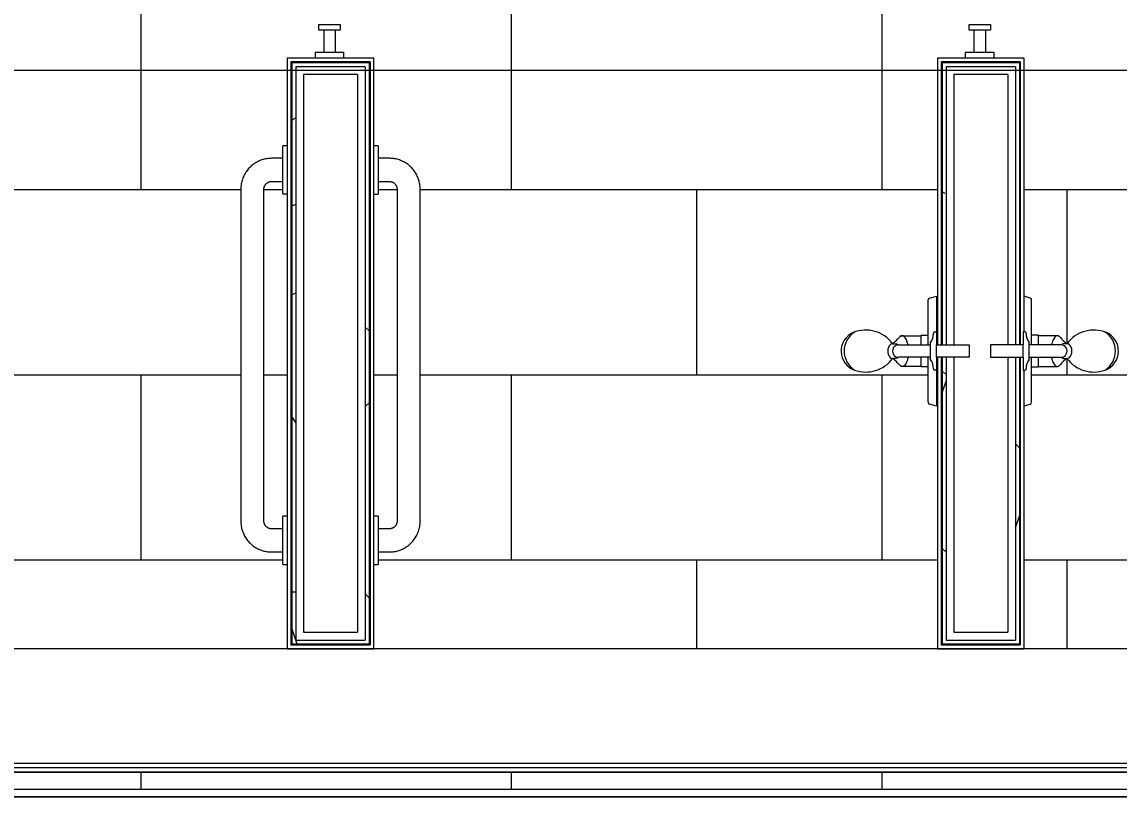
# Model space of a CAD drawing. Header units: inches. Extents: x 23906 to 26777, y -23220 to -20467.
# Drawn here: x 25584 to 25655, y -22797.3 to -22746.7 of the extents above; entities that cross this region are included whole.
import ezdxf

# ---------------------------------------------------------------- set-up
doc = ezdxf.new("R2010")
doc.units = ezdxf.units.IN
doc.header["$MEASUREMENT"] = 0
doc.linetypes.add('Grid Line 1_2_', pattern=[0.875, 0.5, -0.125, 0.125, -0.125])
for name, color, linetype, lineweight in [('A-ANNO-DIMS', 211, 'Continuous', 9), ('A-ANNO-DIMS-96', 211, 'Continuous', 9), ('A-FLOR', 192, 'Continuous', 20), ('A-FLOR-PATT', 8, 'Continuous', 20), ('A-GENM', 13, 'Continuous', 20), ('A-GLAZ-CWMG', 51, 'Continuous', 20), ('A-WALL', 113, 'Continuous', 20), ('A-WALL-PATT', 111, 'Continuous', 50), ('I-WALL', 2, 'Continuous', 20), ('P-SANR-FIXT', 6, 'Continuous', 20), ('Q-SPCQ', 91, 'Continuous', 20), ('S-BEAM', 12, 'Continuous', 20), ('S-GRID', 1, 'Continuous', 9)]:
    doc.layers.add(name, color=color, linetype=linetype, lineweight=lineweight)
doc.styles.add('Arial_B', font='arialbd.ttf', dxfattribs={"height": 9.132806})
doc.dimstyles.new('OD_Dimension_1', dxfattribs={"dimscale": 12, "dimtxt": 9, "dimasz": 1, "dimexe": 0.75, "dimexo": 0.5, "dimgap": 0.5, "dimtad": 1, "dimdec": 4, "dimrnd": 0.0625, "dimzin": 3, "dimdsep": 46, "dimlunit": 4, "dimtxsty": 'Arial_B', "dimblk1": 'OBLIQUE', "dimblk2": 'OBLIQUE', "dimsah": 1, "dimcen": 0.09, "dimdle": 0.75, "dimazin": 0, "dimtfac": 1, "dimtdec": 4, "dimtix": 1, "dimtmove": 0, "dimatfit": 3, "dimfxl": 1, "dimtvp": 1, "dimtfill": 1, "dimfrac": 2, "dimtolj": 1, "dimtzin": 0, "dimlwd": 13, "dimlwe": 13, "dimarcsym": 2})
doc.dimstyles.new('OD_Dimension_2', dxfattribs={"dimscale": 12, "dimtxt": 9, "dimasz": 1, "dimexe": 0.75, "dimexo": 0.5, "dimgap": 0.5, "dimtad": 1, "dimdec": 4, "dimrnd": 0.0625, "dimzin": 3, "dimdsep": 46, "dimlunit": 4, "dimtxsty": 'Arial_B', "dimblk1": 'OBLIQUE', "dimblk2": 'OBLIQUE', "dimsah": 1, "dimcen": 0.09, "dimdle": 0.75, "dimazin": 0, "dimtfac": 1, "dimtdec": 4, "dimtix": 1, "dimtmove": 0, "dimatfit": 3, "dimfxl": 1, "dimtvp": 1, "dimtfill": 1, "dimfrac": 2, "dimtolj": 1, "dimtzin": 0, "dimlwd": 13, "dimlwe": 13, "dimarcsym": 2})
pattern_1 = [(296.565, (14.4, 8.64), (0.000499, 57.600217), [6.44, -122.358]), (33.69, (17.28, 2.88), (0.000345, 57.60007), [10.384, -197.296]), (33.69, (74.88, 2.88), (0.000345, 57.60007), [10.384, -197.296]), (33.69, (132.48, 2.88), (0.000345, 57.60007), [10.384, -197.296]), (116.565, (25.92, 8.64), (-0.000396, 57.59977), [6.44, -122.358]), (213.69, (23.04, 14.4), (0.000345, 57.60007), [10.384, -197.296]), (213.69, (80.64, 14.4), (0.000345, 57.60007), [10.384, -197.296]), (213.69, (138.24, 14.4), (0.000345, 57.60007), [10.384, -197.296]), (26.565, (37.44, 8.64), (0.0005, 57.60022), [12.88, -115.918]), (26.565, (95.04, 8.64), (0.0005, 57.60022), [12.88, -115.918]), (270, (48.96, 14.4), (57.6, 4e-15), [5.76, -51.84]), (225, (48.96, 8.64), (-4e-15, 57.599504), [8.146, -73.313]), (135, (43.2, 2.88), (4e-15, 57.599504), [8.146, -73.313]), (288.435, (25.92, 25.92), (0.000265, 57.599939), [9.107, -173.04]), (18.435, (28.8, 17.28), (0.000265, 57.59994), [9.107, -173.04]), (18.435, (86.4, 17.28), (0.000265, 57.59994), [9.107, -173.04]), (18.435, (144, 17.28), (0.000265, 57.59994), [9.107, -173.04]), (135, (37.44, 20.16), (4e-15, 57.599504), [8.146, -73.313]), (180, (31.68, 25.92), (-7e-15, -57.6), [5.76, -51.84]), (251.565, (11.52, 40.32), (-0.000265, 57.599939), [9.107, -173.04]), (315, (8.64, 31.68), (-4e-15, 57.599504), [8.146, -73.313]), (71.565, (14.4, 25.92), (-0.000265, 57.599939), [9.107, -173.04]), (135, (17.28, 34.56), (4e-15, 57.599504), [8.146, -73.313]), (225, (34.56, 40.32), (-4e-15, 57.599504), [8.146, -73.313]), (123.69, (28.8, 34.56), (0.000345, 57.600068), [10.384, -197.296]), (123.69, (86.4, 34.56), (0.000345, 57.600068), [10.384, -197.296]), (26.565, (23.04, 43.2), (0.0005, 57.60022), [6.44, -122.358]), (26.565, (80.64, 43.2), (0.0005, 57.60022), [6.44, -122.358]), (315, (28.8, 46.08), (-4e-15, 57.599504), [8.146, -73.313]), (213.69, (54.72, 54.72), (0.000345, 57.60007), [10.384, -197.296]), (213.69, (112.32, 54.72), (0.000345, 57.60007), [10.384, -197.296]), (213.69, (169.92, 54.72), (0.000345, 57.60007), [10.384, -197.296]), (296.565, (46.08, 48.96), (0.000499, 57.600217), [6.44, -122.358]), (45, (48.96, 43.2), (4e-15, 57.599504), [8.146, -73.313]), (90, (54.72, 48.96), (-57.6, 4e-15), [5.76, -51.84]), (213.69, (28.8, 57.6), (0.000345, 57.60007), [10.384, -197.296]), (213.69, (86.4, 57.6), (0.000345, 57.60007), [10.384, -197.296]), (213.69, (144, 57.6), (0.000345, 57.60007), [10.384, -197.296]), (315, (20.16, 51.84), (-4e-15, 57.599504), [4.073, -77.386]), (26.565, (23.04, 48.96), (0.0005, 57.60022), [6.44, -122.358]), (26.565, (80.64, 48.96), (0.0005, 57.60022), [6.44, -122.358]), (90, (28.8, 51.84), (-57.6, 4e-15), [5.76, -51.84]), (333.435, (5.76, 54.72), (-0.0005, 57.60022), [6.44, -122.358]), (333.435, (63.36, 54.72), (-0.0005, 57.60022), [6.44, -122.358]), (243.435, (11.52, 51.84), (0.000396, 57.59977), [6.44, -122.358]), (161.565, (8.64, 46.08), (-0.000265, 57.59994), [9.107, -173.04]), (161.565, (66.24, 46.08), (-0.000265, 57.59994), [9.107, -173.04]), (161.565, (123.84, 46.08), (-0.000265, 57.59994), [9.107, -173.04]), (45, (0, 48.96), (4e-15, 57.599504), [8.146, -73.313]), (26.565, (2.88, 0), (0.0005, 57.60022), [6.44, -122.358]), (26.565, (60.48, 0), (0.0005, 57.60022), [6.44, -122.358]), (116.565, (8.64, 2.88), (-0.000396, 57.59977), [6.44, -122.358]), (206.565, (5.76, 8.64), (0.0005, 57.60022), [6.44, -122.358]), (206.565, (63.36, 8.64), (0.0005, 57.60022), [6.44, -122.358]), (296.565, (0, 5.76), (0.000499, 57.600217), [6.44, -122.358]), (14.036, (43.2, 25.92), (0.000245, 57.59979), [11.875, -225.616]), (14.036, (100.8, 25.92), (0.000245, 57.59979), [11.875, -225.616]), (14.036, (158.4, 25.92), (0.000245, 57.59979), [11.875, -225.616]), (14.036, (216, 25.92), (0.000245, 57.59979), [11.875, -225.616]), (135, (54.72, 28.8), (4e-15, 57.599504), [8.146, -73.313]), (198.435, (48.96, 34.56), (0.000265, 57.59994), [9.107, -173.04]), (198.435, (106.56, 34.56), (0.000265, 57.59994), [9.107, -173.04]), (198.435, (164.16, 34.56), (0.000265, 57.59994), [9.107, -173.04]), (296.565, (40.32, 31.68), (0.000499, 57.600217), [6.44, -122.358]), (333.435, (2.88, 17.28), (-0.0005, 57.60022), [6.44, -122.358]), (333.435, (60.48, 17.28), (-0.0005, 57.60022), [6.44, -122.358]), (45, (8.64, 14.4), (4e-15, 57.599504), [4.073, -77.386]), (116.565, (11.52, 17.28), (-0.000396, 57.59977), [6.44, -122.358]), (225, (8.64, 23.04), (-4e-15, 57.599504), [8.146, -73.313])]

# ---------------------------------------------------------------- blocks, each defined once
blk = doc.blocks.new('817_Grab_Bars - 8170-001240-25748-Enlarged First Floor Plan _East_')
at = {"layer": 'Q-SPCQ', "color": 43, "lineweight": 13}
for p, q in [((25395.89, -22754.734), (25395.609, -22754.734)), ((25395.609, -22756.297), (25395.609, -22754.734)), ((25395.609, -22755.547), (25394.89, -22755.547)), ((25395.609, -22757.859), (25395.609, -22756.297)), ((25394.89, -22757.047), (25395.609, -22757.047)), ((25392.89, -22757.547), (25392.89, -22779.047)), ((25394.39, -22779.047), (25394.39, -22757.547)), ((25395.609, -22757.859), (25395.89, -22757.859)), ((25395.89, -22778.734), (25395.609, -22778.734)), ((25395.609, -22780.297), (25395.609, -22778.734)), ((25395.609, -22779.547), (25394.89, -22779.547)), ((25395.609, -22781.859), (25395.609, -22780.297)), ((25394.89, -22781.047), (25395.609, -22781.047)), ((25395.609, -22781.859), (25395.89, -22781.859))]:
    blk.add_line(p, q, dxfattribs=at)
at = {"layer": 'Q-SPCQ', "color": 43, "lineweight": 13, "flags": 128}
for points in [[(25394.89, -22755.547), (25394.81, -22755.549), (25394.73, -22755.553), (25394.651, -22755.561), (25394.572, -22755.572), (25394.493, -22755.587), (25394.415, -22755.604), (25394.338, -22755.625), (25394.261, -22755.648), (25394.186, -22755.675), (25394.111, -22755.705), (25394.038, -22755.737), (25393.967, -22755.773), (25393.896, -22755.811), (25393.828, -22755.852), (25393.761, -22755.896), (25393.696, -22755.943), (25393.633, -22755.992), (25393.571, -22756.043), (25393.512, -22756.097), (25393.456, -22756.154), (25393.401, -22756.212), (25393.349, -22756.273), (25393.299, -22756.335), (25393.252, -22756.4), (25393.207, -22756.466), (25393.165, -22756.535), (25393.126, -22756.604), (25393.09, -22756.676), (25393.057, -22756.748), (25393.026, -22756.822), (25392.999, -22756.897), (25392.974, -22756.974), (25392.953, -22757.051), (25392.934, -22757.128), (25392.919, -22757.207), (25392.907, -22757.286), (25392.898, -22757.366), (25392.893, -22757.445), (25392.89, -22757.525), (25392.89, -22757.547)], [(25394.39, -22757.547), (25394.391, -22757.527), (25394.392, -22757.507), (25394.394, -22757.487), (25394.397, -22757.467), (25394.4, -22757.448), (25394.405, -22757.428), (25394.41, -22757.409), (25394.416, -22757.39), (25394.422, -22757.371), (25394.43, -22757.352), (25394.438, -22757.334), (25394.447, -22757.316), (25394.456, -22757.299), (25394.467, -22757.281), (25394.478, -22757.265), (25394.489, -22757.248), (25394.501, -22757.233), (25394.514, -22757.217), (25394.528, -22757.202), (25394.542, -22757.188), (25394.556, -22757.175), (25394.572, -22757.162), (25394.587, -22757.149), (25394.603, -22757.137), (25394.62, -22757.126), (25394.637, -22757.116), (25394.655, -22757.106), (25394.672, -22757.097), (25394.691, -22757.089), (25394.709, -22757.081), (25394.728, -22757.074), (25394.747, -22757.068), (25394.766, -22757.063), (25394.786, -22757.058), (25394.805, -22757.054), (25394.825, -22757.051), (25394.845, -22757.049), (25394.865, -22757.048), (25394.885, -22757.047), (25394.89, -22757.047)], [(25392.89, -22779.047), (25392.892, -22779.127), (25392.897, -22779.207), (25392.905, -22779.286), (25392.916, -22779.366), (25392.93, -22779.444), (25392.948, -22779.522), (25392.968, -22779.6), (25392.992, -22779.676), (25393.018, -22779.751), (25393.048, -22779.826), (25393.081, -22779.899), (25393.116, -22779.971), (25393.155, -22780.041), (25393.196, -22780.109), (25393.24, -22780.176), (25393.286, -22780.241), (25393.335, -22780.305), (25393.387, -22780.366), (25393.441, -22780.425), (25393.497, -22780.482), (25393.555, -22780.536), (25393.616, -22780.588), (25393.679, -22780.638), (25393.743, -22780.685), (25393.81, -22780.73), (25393.878, -22780.772), (25393.948, -22780.811), (25394.019, -22780.847), (25394.092, -22780.881), (25394.166, -22780.911), (25394.241, -22780.939), (25394.317, -22780.963), (25394.394, -22780.984), (25394.472, -22781.003), (25394.55, -22781.018), (25394.629, -22781.03), (25394.709, -22781.039), (25394.789, -22781.044), (25394.869, -22781.047), (25394.89, -22781.047)], [(25394.89, -22779.547), (25394.87, -22779.547), (25394.85, -22779.545), (25394.83, -22779.543), (25394.811, -22779.541), (25394.791, -22779.537), (25394.771, -22779.533), (25394.752, -22779.527), (25394.733, -22779.522), (25394.714, -22779.515), (25394.696, -22779.507), (25394.677, -22779.499), (25394.659, -22779.49), (25394.642, -22779.481), (25394.625, -22779.471), (25394.608, -22779.46), (25394.592, -22779.448), (25394.576, -22779.436), (25394.561, -22779.423), (25394.546, -22779.409), (25394.532, -22779.395), (25394.518, -22779.381), (25394.505, -22779.366), (25394.492, -22779.35), (25394.481, -22779.334), (25394.469, -22779.317), (25394.459, -22779.3), (25394.449, -22779.283), (25394.44, -22779.265), (25394.432, -22779.247), (25394.424, -22779.228), (25394.417, -22779.209), (25394.411, -22779.19), (25394.406, -22779.171), (25394.401, -22779.152), (25394.398, -22779.132), (25394.394, -22779.112), (25394.392, -22779.092), (25394.391, -22779.072), (25394.39, -22779.052), (25394.39, -22779.047)]]:
    blk.add_lwpolyline(points, dxfattribs=at)
blk = doc.blocks.new('Robe_hook_5552 - Robe_hook_5552-134757-Enlarged First Floor Plan _East_')
at = {"layer": 'A-GENM', "color": 43, "lineweight": 13}
for p, q in [((-0.937, 0), (-0.937, -0.35)), ((-0.937, -0.35), (0.938, -0.35)), ((-0.375, -1.813), (-0.375, -0.35)), ((0.375, -1.813), (0.375, -0.35)), ((0.938, -0.35), (0.938, 0)), ((-0.688, -2.163), (-0.688, -1.813)), ((-0.688, -1.813), (0.688, -1.813)), ((0.688, -1.813), (0.688, -2.163)), ((0.688, -2.163), (-0.688, -2.163))]:
    blk.add_line(p, q, dxfattribs=at)
blk = doc.blocks.new('Plate - 1_2X6-187841-Enlarged First Floor Plan _East_')
at = {"layer": 'S-BEAM', "color": 43, "lineweight": 13}
for p, q in [((75.312, 0.125), (-75.063, 0.125)), ((-75.063, -0.125), (75.312, -0.125))]:
    blk.add_line(p, q, dxfattribs=at)
blk = doc.blocks.new('Shower-Unit-Zurn-Z7301-SS-MT-DV2P-HW - Z7301-SS-MT-DV2P-HW-253514-Enlarged First Floor Plan _East_')
at = {"layer": 'P-SANR-FIXT', "color": 43, "lineweight": 13}
for p, q in [((-0.995, 0.99), (-0.995, 2.232)), ((-0.476, 2.643), (-0.476, 2.836)), ((-0.4, 0.38), (-0.4, 2.464)), ((0.4, 2.464), (0.4, 0.38)), ((0.476, 2.836), (0.476, 2.643)), ((0.995, 2.232), (0.995, 0.99)), ((-1.029, 0.99), (-0.995, 0.99)), ((-1.029, 0.54), (-1.029, 0.99)), ((-0.995, 0.99), (-0.4, 0.99)), ((0.4, 0.99), (0.995, 0.99)), ((0.995, 0.99), (1.029, 0.99)), ((1.029, 0.99), (1.029, 0.54)), ((-3.562, 0), (-3.434, 0.449)), ((-1.238, 0), (-3.562, 0)), ((-3.313, 0.54), (-1.029, 0.54)), ((-1.238, 0), (-1.238, 0.096)), ((-1.029, 0.54), (-0.4, 0.54)), ((-0.937, -0.062), (-0.937, 0)), ((-0.55, 0.38), (-0.4, 0.38)), ((-0.4, 0.38), (0.4, 0.38)), ((0.4, 0.54), (1.029, 0.54)), ((0.4, 0.38), (0.55, 0.38)), ((0.935, 0), (0.935, -0.062)), ((1.029, 0.54), (3.313, 0.54)), ((1.238, 0.096), (1.238, 0)), ((3.563, 0), (1.238, 0)), ((3.434, 0.449), (3.563, 0)), ((-0.4, 0), (-1.238, 0)), ((-0.4, -2.125), (-0.4, 0)), ((-0.4, 0), (0.4, 0)), ((0.4, 0), (0.4, -2.125)), ((1.238, 0), (0.4, 0)), ((0.4, -2.125), (-0.4, -2.125))]:
    blk.add_line(p, q, dxfattribs=at)
for centre, radius, start, end in [((0.001, 4.862), 1.308, 23.58191, 159.98246), ((0, 4.514), 1.463, 32.9208, 147.0792), ((0.793, 4.573), 2.151, 159.98246, 233.84657), ((-0.793, 4.573), 2.151, 306.15343, 22.17392), ((-0.625, 2.115), 0.388, 129.50274, 162.49726), ((-2.256, 4.093), 2.175, 309.50274, 324.82002), ((2.256, 4.093), 2.175, 215.18587, 230.49726), ((0.625, 2.115), 0.388, 17.50274, 50.49726), ((-3.313, 0.415), 0.125, 90, 164), ((-1.144, 0.096), 0.0945, 90, 180), ((-1.144, 1.213), 1.023, 270, 305.478), ((1.144, 1.213), 1.023, 234.522, 270), ((1.144, 0.096), 0.0945, 0, 90), ((3.313, 0.415), 0.125, 16, 90)]:
    blk.add_arc(centre, radius, start, end, dxfattribs=at)
for centre, major_axis, ratio, start_param, end_param in [((0, 2.836), (0.476, 0), 0.662364, 0, 3.141593), ((0, 2.464), (0.4, 0), 0.941821, 0, 3.141593), ((-0.108, 2.147), (1.109, 0.077), 0.351489, 5.17721, 6.593422)]:
    blk.add_ellipse(centre, major_axis=major_axis, ratio=ratio, start_param=start_param, end_param=end_param, dxfattribs=at)
blk.add_open_spline([(-0.422, 1.833), (-0.464, 1.842), (-0.571, 1.869), (-0.785, 1.949), (-0.96, 2.075), (-1.018, 2.222), (-0.979, 2.302), (-0.941, 2.34)], degree=3, knots=[0.0572746, 0.0572746, 0.0572746, 0.0572746, 0.1428571, 0.2857143, 0.5714286, 0.7857143, 1, 1, 1, 1], dxfattribs=at)
for points in [[(-0.4, 2.464), (-0.417, 2.482), (-0.444, 2.519), (-0.47, 2.58), (-0.476, 2.621), (-0.476, 2.643)], [(0.476, 2.643), (0.476, 2.621), (0.47, 2.58), (0.444, 2.519), (0.417, 2.482), (0.4, 2.464)]]:
    blk.add_open_spline(points, degree=3, dxfattribs=at)
blk = doc.blocks.new('Shower-Unit-Zurn-Z7301-SS-MT-DV2P-HW - Z7301-SS-MT-DV2P-HW-253545-Enlarged First Floor Plan _East_')
at = {"layer": 'P-SANR-FIXT', "color": 43, "lineweight": 13}
for p, q in [((0.4, 2.125), (-0.4, 2.125)), ((-0.4, 2.125), (-0.4, 0)), ((0.4, 0), (0.4, 2.125)), ((-0.4, 0), (-1.238, 0)), ((-1.238, 0), (-1.238, -0.096)), ((-0.4, 0), (0.4, 0)), ((1.238, 0), (0.4, 0)), ((1.238, -0.096), (1.238, 0)), ((-3.545, -0.062), (-3.434, -0.449)), ((-3.313, -0.54), (-1.029, -0.54)), ((-1.029, -0.54), (-0.4, -0.54)), ((-1.029, -0.54), (-1.029, -0.99)), ((-0.55, -0.38), (-0.4, -0.38)), ((-0.4, -0.38), (-0.4, -2.464)), ((-0.4, -0.38), (0.4, -0.38)), ((0.4, -2.464), (0.4, -0.38)), ((0.4, -0.38), (0.55, -0.38)), ((0.4, -0.54), (1.029, -0.54)), ((1.029, -0.99), (1.029, -0.54)), ((1.029, -0.54), (3.313, -0.54)), ((3.434, -0.449), (3.545, -0.062)), ((-1.029, -0.99), (-0.995, -0.99)), ((-0.995, -0.99), (-0.4, -0.99)), ((-0.995, -0.99), (-0.995, -2.232)), ((0.4, -0.99), (0.995, -0.99)), ((0.995, -2.232), (0.995, -0.99)), ((0.995, -0.99), (1.029, -0.99)), ((-0.476, -2.643), (-0.476, -2.836)), ((0.476, -2.836), (0.476, -2.643))]:
    blk.add_line(p, q, dxfattribs=at)
for centre, radius, start, end in [((-3.313, -0.415), 0.125, 196, 270), ((-1.144, -0.096), 0.0945, 180, 270), ((-1.144, -1.213), 1.023, 54.522, 90), ((1.144, -1.213), 1.023, 90, 125.478), ((1.144, -0.096), 0.0945, 270, 360), ((3.313, -0.415), 0.125, 270, 344), ((0.793, -4.573), 2.151, 126.15343, 200.01754), ((-0.625, -2.115), 0.388, 197.50274, 230.49726), ((-2.256, -4.093), 2.175, 35.17998, 50.49726), ((-0.793, -4.573), 2.151, 337.82608, 53.84657), ((2.256, -4.093), 2.175, 129.50274, 144.81413), ((0.625, -2.115), 0.388, 309.50274, 342.49726), ((0.001, -4.862), 1.308, 200.01754, 336.41809), ((0, -4.514), 1.463, 212.9208, 327.0792)]:
    blk.add_arc(centre, radius, start, end, dxfattribs=at)
for centre, major_axis, ratio, start_param, end_param in [((-0.108, -2.147), (-1.109, 0.077), 0.351489, 2.831356, 4.247568), ((0, -2.836), (-0.476, 0), 0.662364, 0, 3.141593), ((0, -2.464), (-0.4, 0), 0.941821, 0, 3.141593)]:
    blk.add_ellipse(centre, major_axis=major_axis, ratio=ratio, start_param=start_param, end_param=end_param, dxfattribs=at)
blk.add_open_spline([(-0.422, -1.833), (-0.464, -1.842), (-0.571, -1.869), (-0.785, -1.949), (-0.96, -2.075), (-1.018, -2.222), (-0.979, -2.302), (-0.941, -2.34)], degree=3, knots=[0.0572746, 0.0572746, 0.0572746, 0.0572746, 0.1428571, 0.2857143, 0.5714286, 0.7857143, 1, 1, 1, 1], dxfattribs=at)
for points in [[(-0.4, -2.464), (-0.417, -2.482), (-0.444, -2.519), (-0.47, -2.58), (-0.476, -2.621), (-0.476, -2.643)], [(0.476, -2.643), (0.476, -2.621), (0.47, -2.58), (0.444, -2.519), (0.417, -2.482), (0.4, -2.464)]]:
    blk.add_open_spline(points, degree=3, dxfattribs=at)
blk = doc.blocks.new('Locker Rooms and Restrooms_rvt-1-Enlarged First Floor Plan _East_')
at = {"layer": 'A-FLOR-PATT', "lineweight": 9}
h = blk.add_hatch(dxfattribs=at)
h.set_pattern_fill('FP_24', color=256, style=0, pattern_type=2)
h.set_pattern_definition([(0, (25627.648, -22757.59), (-48, 23.996), [48, 0, 0, 0]), (90, (25651.65, -22769.59), (-48, 3e-15), [11.998, -11.998]), (90, (25639.65, -22757.59), (-48, 3e-15), [11.998, -11.998]), (90, (25663.65, -22757.59), (-48, 3e-15), [11.998, -11.998]), (0, (25627.648, -22745.592), (-48, 23.996), [48, 0, 0, 0]), (90, (25675.65, -22769.59), (-48, 3e-15), [11.998, -11.998])])
h.paths.add_polyline_path([(25656.199, -22796.406), (25672.89, -22796.406), (25672.89, -22795.303), (25522.515, -22795.303), (25522.515, -22796.406), (25639.349, -22796.406)], flags=0)
h.paths.add_polyline_path([(25521.39, -22796.406), (25521.453, -22796.406), (25521.453, -22795.303), (25521.39, -22795.303)], flags=0)
h.paths.add_polyline_path([(25521.4, -22787.303), (25521.453, -22787.303), (25521.453, -22738.803), (25521.39, -22738.803), (25521.39, -22787.303)], flags=0)
h.paths.add_polyline_path([(25735.306, -22781.615), (25735.252, -22781.636), (25735.286, -22781.727)], flags=0)
h.paths.add_polyline_path([(25735.397, -22781.818), (25735.342, -22781.851), (25735.409, -22781.833)], flags=0)
h.paths.add_polyline_path([(25735.578, -22781.887), (25735.521, -22781.927), (25735.578, -22781.907)], flags=0)
h.paths.add_polyline_path([(25734.296, -22752.829), (25734.414, -22752.829), (25734.377, -22752.813)], flags=0)
h.paths.add_polyline_path([(25735.578, -22755.094), (25735.557, -22755.04), (25735.466, -22755.074)], flags=0)
h.paths.add_polyline_path([(25735.375, -22755.185), (25735.306, -22755.365), (25735.313, -22755.233), (25735.36, -22755.197)], flags=0)
h.paths.add_polyline_path([(25648.89, -22787.303), (25672.89, -22787.303), (25672.89, -22786.553), (25683.015, -22786.553), (25683.015, -22785.49), (25685.39, -22785.49), (25685.39, -22780.147), (25685.109, -22780.147), (25685.109, -22779.334), (25684.164, -22779.292), (25683.565, -22779.135), (25683.245, -22778.946), (25682.892, -22778.64), (25682.687, -22778.338), (25682.526, -22778.019), (25682.39, -22777.334), (25682.432, -22755.608), (25682.589, -22755.009), (25682.773, -22754.695), (25683.084, -22754.335), (25683.395, -22754.126), (25683.8, -22753.95), (25684.39, -22753.834), (25685.109, -22753.803), (25685.109, -22753.022), (25685.39, -22753.022), (25685.39, -22749.49), (25700.828, -22749.49), (25700.828, -22776.163), (25701.005, -22776.163), (25701.005, -22777.156), (25702.24, -22777.156), (25702.24, -22772.322), (25701.802, -22772.027), (25701.437, -22771.646), (25701.161, -22771.196), (25700.968, -22770.544), (25700.923, -22770.175), (25700.922, -22769.499), (25700.834, -22769.499), (25700.834, -22766.499), (25700.922, -22766.499), (25700.922, -22765.832), (25700.98, -22765.304), (25701.152, -22764.802), (25701.428, -22764.349), (25701.797, -22763.967), (25702.24, -22763.675), (25702.24, -22758.699), (25701.006, -22758.699), (25701.005, -22759.69), (25700.828, -22759.69), (25700.828, -22756.705), (25701.005, -22756.705), (25701.006, -22757.698), (25702.24, -22757.698), (25702.273, -22751.615), (25702.489, -22751.49), (25715.895, -22751.524), (25716.136, -22751.624), (25716.343, -22751.783), (25716.501, -22751.989), (25716.601, -22752.23), (25716.635, -22752.488), (25716.655, -22770.696), (25716.807, -22770.961), (25717.072, -22771.113), (25717.224, -22771.133), (25722.338, -22771.167), (25722.579, -22771.267), (25722.785, -22771.425), (25722.944, -22771.632), (25723.044, -22771.873), (25723.078, -22772.131), (25723.078, -22782.74), (25733.104, -22782.779), (25733.492, -22782.865), (25733.831, -22783.072), (25733.943, -22783.146), (25734.031, -22783.229), (25734.27, -22783.569), (25734.402, -22783.986), (25734.453, -22784.606), (25734.453, -22785.24), (25735.328, -22785.24), (25735.328, -22785.49), (25736.828, -22785.49), (25736.828, -22785.74), (25737.078, -22785.74), (25737.078, -22785.803), (25737.14, -22785.803), (25737.14, -22786.053), (25737.265, -22786.053), (25737.265, -22768.427), (25736.828, -22768.427), (25736.828, -22772.24), (25736.453, -22772.24), (25736.453, -22771.99), (25735.703, -22771.99), (25735.703, -22768.662), (25735.501, -22768.486), (25735.328, -22768.486), (25735.356, -22781.727), (25735.417, -22781.825), (25735.578, -22781.865), (25736.578, -22781.865), (25736.578, -22780.99), (25736.828, -22780.99), (25736.828, -22783.99), (25736.578, -22783.99), (25736.578, -22783.115), (25735.427, -22783.076), (25735.057, -22782.999), (25734.7, -22782.784), (25734.588, -22782.709), (25734.499, -22782.626), (25734.242, -22782.24), (25734.129, -22781.87), (25734.078, -22781.615), (25734.078, -22768.042), (25733.983, -22767.975), (25733.61, -22768.367), (25733.328, -22768.542), (25733.328, -22768.74), (25732.842, -22768.749), (25732.611, -22768.819), (25731.9, -22768.804), (25731.443, -22768.68), (25731.175, -22768.522), (25730.952, -22768.303), (25730.786, -22768.034), (25730.686, -22767.711), (25730.659, -22767.53), (25730.705, -22767.164), (25730.823, -22766.868), (25731.005, -22766.613), (25731.241, -22766.41), (25731.518, -22766.27), (25732.058, -22766.153), (25732.373, -22766.135), (25733.14, -22766.24), (25733.328, -22766.24), (25733.328, -22766.425), (25733.8, -22766.805), (25733.991, -22767), (25734.078, -22766.893), (25734.078, -22759.766), (25732.601, -22760.09), (25731.856, -22760.09), (25731.289, -22760.038), (25730.406, -22759.843), (25730.068, -22759.968), (25729.672, -22760.203), (25729.237, -22760.356), (25728.78, -22760.422), (25728.445, -22760.656), (25728.066, -22760.813), (25727.663, -22760.882), (25727.296, -22760.871), (25726.937, -22760.793), (25726.63, -22760.579), (25726.51, -22760.435), (25726.35, -22760.142), (25726.256, -22759.822), (25726.23, -22759.49), (25726.256, -22759.158), (25726.35, -22758.839), (25726.63, -22758.401), (25726.937, -22758.187), (25727.296, -22758.109), (25727.663, -22758.098), (25728.066, -22758.168), (25728.445, -22758.324), (25728.78, -22758.559), (25729.237, -22758.624), (25729.672, -22758.778), (25730.068, -22759.013), (25730.406, -22759.137), (25730.619, -22759.119), (25731.289, -22758.943), (25732.043, -22758.881), (25732.601, -22758.891), (25733.32, -22759.052), (25733.422, -22759.115), (25733.643, -22759.12), (25734.078, -22759.215), (25734.119, -22755.198), (25734.203, -22754.826), (25734.409, -22754.487), (25734.484, -22754.375), (25734.57, -22754.284), (25734.636, -22754.222), (25734.284, -22754.152), (25734.098, -22754.011), (25734.07, -22753.941), (25733.98, -22753.89), (25733.884, -22753.614), (25733.844, -22753.614), (25733.846, -22753.354), (25733.901, -22753.245), (25734.05, -22752.991), (25734.268, -22752.845), (25734.47, -22752.757), (25734.522, -22752.783), (25735.246, -22752.74), (25735.828, -22752.74), (25736.546, -22752.709), (25736.546, -22751.928), (25736.828, -22751.928), (25736.828, -22755.99), (25736.578, -22755.99), (25736.578, -22755.115), (25735.466, -22755.144), (25735.36, -22755.159), (25735.328, -22755.161), (25735.266, -22755.365), (25735.328, -22755.365), (25735.328, -22757.99), (25735.463, -22757.99), (25735.328, -22758.757), (25735.328, -22759.115), (25736.453, -22759.115), (25736.453, -22758.74), (25736.828, -22758.74), (25736.828, -22760.24), (25736.453, -22760.24), (25736.453, -22759.865), (25736.203, -22759.865), (25736.203, -22765.99), (25736.288, -22765.99), (25736.288, -22764.177), (25736.378, -22764.057), (25736.828, -22763.928), (25736.828, -22766.556), (25737.265, -22766.556), (25737.265, -22738.803), (25522.515, -22738.803), (25522.515, -22754.672), (25522.796, -22754.672), (25522.796, -22755.484), (25523.742, -22755.527), (25524.34, -22755.683), (25524.631, -22755.85), (25525.014, -22756.178), (25525.218, -22756.481), (25525.38, -22756.799), (25525.515, -22757.484), (25525.473, -22779.211), (25525.316, -22779.81), (25525.132, -22780.123), (25524.822, -22780.483), (25524.511, -22780.692), (25524.116, -22780.867), (25523.515, -22780.984), (25522.796, -22781.016), (25522.796, -22781.797), (25522.515, -22781.797), (25522.515, -22787.303), (25559.015, -22787.303), (25559.015, -22769.171), (25558.953, -22769.171), (25558.953, -22771.797), (25558.503, -22771.668), (25558.413, -22771.548), (25558.413, -22769.263), (25556.721, -22769.23), (25556.489, -22769.056), (25556.108, -22768.719), (25555.639, -22769.171), (25555.265, -22769.402), (25554.736, -22769.563), (25554.025, -22769.548), (25553.568, -22769.424), (25553.3, -22769.266), (25553.077, -22769.047), (25552.911, -22768.778), (25552.811, -22768.455), (25552.784, -22768.275), (25552.83, -22767.908), (25552.948, -22767.612), (25553.13, -22767.357), (25553.366, -22767.154), (25553.643, -22767.014), (25554.183, -22766.897), (25554.498, -22766.88), (25555.099, -22767.012), (25555.553, -22767.239), (25555.925, -22767.549), (25556.116, -22767.744), (25556.267, -22767.637), (25556.721, -22767.239), (25558.413, -22767.205), (25558.413, -22764.921), (25558.503, -22764.801), (25558.953, -22764.672), (25558.953, -22767.3), (25559.015, -22767.3), (25559.015, -22749.166), (25564.64, -22749.166), (25564.64, -22764.477), (25565.027, -22764.588), (25565.118, -22764.708), (25565.118, -22766.993), (25566.81, -22767.026), (25567.042, -22767.2), (25567.422, -22767.537), (25567.795, -22767.153), (25568.266, -22766.867), (25568.564, -22766.745), (25569.032, -22766.667), (25569.506, -22766.693), (25569.963, -22766.823), (25570.279, -22767.026), (25570.454, -22767.196), (25570.675, -22767.622), (25570.719, -22767.752), (25570.719, -22768.242), (25570.678, -22768.422), (25570.583, -22768.656), (25570.273, -22769.017), (25570.164, -22769.11), (25569.887, -22769.25), (25569.347, -22769.371), (25568.795, -22769.35), (25568.124, -22769.102), (25567.735, -22768.835), (25567.414, -22768.512), (25567.263, -22768.619), (25566.81, -22769.017), (25565.118, -22769.051), (25565.118, -22771.335), (25565.027, -22771.455), (25564.64, -22771.584), (25564.64, -22787.303), (25601.14, -22787.303), (25601.14, -22781.85), (25600.859, -22781.85), (25600.859, -22781.037), (25599.914, -22780.995), (25599.315, -22780.838), (25599.025, -22780.671), (25598.642, -22780.344), (25598.437, -22780.041), (25598.276, -22779.723), (25598.14, -22779.037), (25598.182, -22757.311), (25598.339, -22756.712), (25598.523, -22756.398), (25598.834, -22756.039), (25599.145, -22755.829), (25599.55, -22755.653), (25600.14, -22755.537), (25600.859, -22755.506), (25600.859, -22754.725), (25601.14, -22754.725), (25601.14, -22749.041), (25606.765, -22749.041), (25606.765, -22754.725), (25607.046, -22754.725), (25607.046, -22755.537), (25607.992, -22755.579), (25608.59, -22755.736), (25608.881, -22755.903), (25609.264, -22756.231), (25609.468, -22756.534), (25609.63, -22756.852), (25609.765, -22757.537), (25609.723, -22779.263), (25609.566, -22779.862), (25609.382, -22780.176), (25609.072, -22780.536), (25608.761, -22780.745), (25608.366, -22780.919), (25607.765, -22781.037), (25607.046, -22781.068), (25607.046, -22781.85), (25606.765, -22781.85), (25606.765, -22787.303), (25643.265, -22787.303), (25643.265, -22768.958), (25643.203, -22768.958), (25643.203, -22771.584), (25642.753, -22771.455), (25642.663, -22771.335), (25642.663, -22769.051), (25640.971, -22769.017), (25640.739, -22768.843), (25640.358, -22768.506), (25639.889, -22768.958), (25639.515, -22769.189), (25638.986, -22769.35), (25638.275, -22769.335), (25637.818, -22769.212), (25637.55, -22769.053), (25637.327, -22768.834), (25637.161, -22768.565), (25637.061, -22768.242), (25637.034, -22768.062), (25637.08, -22767.696), (25637.198, -22767.399), (25637.38, -22767.144), (25637.616, -22766.941), (25637.893, -22766.801), (25638.433, -22766.684), (25638.748, -22766.667), (25639.349, -22766.799), (25639.803, -22767.026), (25640.175, -22767.336), (25640.366, -22767.531), (25640.517, -22767.424), (25640.971, -22767.026), (25642.663, -22766.993), (25642.663, -22764.708), (25642.753, -22764.588), (25643.203, -22764.459), (25643.203, -22767.087), (25643.265, -22767.087), (25643.265, -22749.041), (25648.89, -22749.041), (25648.89, -22764.477), (25649.277, -22764.588), (25649.368, -22764.708), (25649.368, -22766.993), (25651.06, -22767.026), (25651.292, -22767.2), (25651.672, -22767.537), (25652.045, -22767.153), (25652.516, -22766.867), (25652.814, -22766.745), (25653.282, -22766.667), (25653.756, -22766.693), (25654.213, -22766.823), (25654.529, -22767.026), (25654.704, -22767.196), (25654.925, -22767.622), (25654.969, -22767.752), (25654.969, -22768.242), (25654.928, -22768.422), (25654.833, -22768.656), (25654.523, -22769.017), (25654.414, -22769.11), (25654.137, -22769.25), (25653.597, -22769.371), (25653.045, -22769.35), (25652.374, -22769.102), (25651.985, -22768.835), (25651.664, -22768.512), (25651.513, -22768.619), (25651.06, -22769.017), (25649.368, -22769.051), (25649.368, -22771.335), (25649.277, -22771.455), (25648.89, -22771.584), (25648.89, -22787.053)], flags=0)
h.paths.add_polyline_path([(25564.39, -22787.166), (25564.328, -22787.104), (25564.328, -22787.166)], flags=0)
h.paths.add_polyline_path([(25559.328, -22787.166), (25559.328, -22787.104), (25559.265, -22787.166)], flags=0)
h.paths.add_polyline_path([(25648.64, -22787.053), (25648.578, -22786.99), (25648.578, -22787.053)], flags=0)
h.paths.add_polyline_path([(25643.515, -22787.053), (25643.578, -22787.053), (25643.578, -22786.99)], flags=0)
h.paths.add_polyline_path([(25606.453, -22787.053), (25606.512, -22787.05), (25606.453, -22786.99)], flags=0)
h.paths.add_polyline_path([(25601.39, -22787.053), (25601.453, -22787.053), (25601.453, -22786.99)], flags=0)
h.paths.add_polyline_path([(25696.265, -22786.553), (25696.265, -22750.553), (25689.953, -22750.553), (25689.953, -22778.803), (25695.39, -22778.803), (25695.39, -22779.236), (25692.226, -22779.236), (25691.737, -22779.439), (25691.535, -22779.928), (25691.535, -22786.178), (25691.737, -22786.553)], flags=0)
h.paths.add_polyline_path([(25691.09, -22786.553), (25691.246, -22786.178), (25691.246, -22779.928), (25691.043, -22779.439), (25690.554, -22779.236), (25689.953, -22779.236), (25689.953, -22786.553), (25691.043, -22786.553)], flags=0)
h.paths.add_polyline_path([(25685.703, -22785.803), (25685.64, -22785.74), (25685.64, -22785.803)], flags=0)
h.paths.add_polyline_path([(25700.515, -22785.803), (25700.578, -22785.803), (25700.546, -22785.772)], flags=0)
h.paths.add_polyline_path([(25683.328, -22785.803), (25683.328, -22785.74), (25683.281, -22785.756)], flags=0)
h.paths.add_polyline_path([(25717.328, -22785.49), (25717.328, -22785.24), (25718.203, -22785.24), (25718.203, -22784.49), (25702.489, -22784.49), (25702.248, -22784.305), (25702.24, -22784.078), (25702.24, -22778.156), (25701.005, -22778.156), (25701.005, -22779.148), (25700.828, -22779.148), (25700.828, -22785.49), (25715.174, -22785.49)], flags=0)
h.paths.add_polyline_path([(25733.224, -22784.24), (25733.278, -22784.219), (25733.244, -22784.129)], flags=0)
h.paths.add_polyline_path([(25733.133, -22784.038), (25733.149, -22783.987), (25733.121, -22784.022)], flags=0)
h.paths.add_polyline_path([(25732.953, -22783.969), (25733.064, -22783.949), (25732.953, -22783.949)], flags=0)
h.paths.add_polyline_path([(25722.323, -22785.49), (25732.328, -22785.49), (25732.328, -22785.24), (25733.203, -22785.24), (25733.174, -22784.129), (25733.077, -22784.016), (25732.953, -22783.99), (25722.944, -22783.991), (25722.785, -22784.198), (25722.579, -22784.357), (25722.338, -22784.456), (25722.08, -22784.49), (25719.453, -22784.49), (25719.453, -22785.24), (25720.328, -22785.24), (25720.348, -22785.49), (25722.08, -22785.49)], flags=0)
h.paths.add_polyline_path([(25607.99, -22779.499), (25608.21, -22779.283), (25608.265, -22779.037), (25608.227, -22757.312), (25608.011, -22757.092), (25607.765, -22757.037), (25607.046, -22757.068), (25607.046, -22757.85), (25606.765, -22757.85), (25606.765, -22778.725), (25607.046, -22778.725), (25607.046, -22779.537), (25607.858, -22779.499), (25608.036, -22779.46)], flags=0)
h.paths.add_polyline_path([(25600.14, -22779.563), (25600.14, -22779.537), (25600.859, -22779.506), (25600.859, -22778.725), (25601.14, -22778.725), (25601.14, -22757.85), (25600.859, -22757.85), (25600.859, -22757.037), (25600.048, -22757.075), (25599.87, -22757.114), (25599.695, -22757.291), (25599.64, -22757.537), (25599.679, -22779.262), (25599.894, -22779.482), (25600.062, -22779.537)], flags=0)
h.paths.add_polyline_path([(25600.14, -22779.537), (25599.824, -22779.439), (25599.846, -22779.415), (25600.125, -22779.531)], flags=0)
h.paths.add_polyline_path([(25523.74, -22779.446), (25523.96, -22779.231), (25524.015, -22778.984), (25523.977, -22757.26), (25523.761, -22757.039), (25523.515, -22756.984), (25522.796, -22757.016), (25522.796, -22757.797), (25522.515, -22757.797), (25522.515, -22778.672), (25522.796, -22778.672), (25522.796, -22779.484), (25523.608, -22779.446), (25523.786, -22779.408)], flags=0)
h.paths.add_polyline_path([(25608.119, -22779.391), (25608.206, -22779.283), (25608.167, -22779.353)], flags=0)
h.paths.add_polyline_path([(25599.787, -22779.391), (25599.679, -22779.262), (25599.679, -22779.13), (25599.752, -22779.308)], flags=0)
h.paths.add_polyline_path([(25523.869, -22779.338), (25523.956, -22779.231), (25523.917, -22779.301)], flags=0)
h.paths.add_polyline_path([(25684.39, -22777.86), (25684.39, -22777.834), (25685.109, -22777.803), (25685.109, -22777.022), (25685.39, -22777.022), (25685.39, -22756.147), (25685.109, -22756.147), (25685.109, -22755.334), (25684.298, -22755.372), (25684.12, -22755.411), (25683.945, -22755.588), (25683.89, -22755.834), (25683.929, -22777.559), (25684.144, -22777.779), (25684.312, -22777.834)], flags=0)
h.paths.add_polyline_path([(25684.39, -22777.834), (25684.074, -22777.736), (25684.096, -22777.712), (25684.375, -22777.828)], flags=0)
h.paths.add_polyline_path([(25684.037, -22777.688), (25683.929, -22777.559), (25683.929, -22777.427), (25684.002, -22777.605)], flags=0)
h.paths.add_polyline_path([(25736.288, -22770.99), (25736.453, -22770.99), (25736.438, -22770.941), (25736.378, -22770.924), (25736.288, -22770.804), (25736.288, -22768.99), (25736.203, -22768.99), (25736.203, -22770.99)], flags=0)
h.paths.add_polyline_path([(25735.501, -22766.495), (25735.703, -22766.318), (25735.703, -22759.865), (25735.328, -22759.865), (25735.328, -22766.495)], flags=0)
h.paths.add_polyline_path([(25608.119, -22757.184), (25608.011, -22757.096), (25608.081, -22757.136)], flags=0)
h.paths.add_polyline_path([(25608.265, -22757.537), (25608.189, -22757.267), (25608.227, -22757.312)], flags=0)
h.paths.add_polyline_path([(25599.64, -22757.537), (25599.739, -22757.221), (25599.762, -22757.243), (25599.646, -22757.522)], flags=0)
h.paths.add_polyline_path([(25523.869, -22757.131), (25523.761, -22757.043), (25523.831, -22757.083)], flags=0)
h.paths.add_polyline_path([(25524.015, -22757.484), (25523.939, -22757.214), (25523.977, -22757.26)], flags=0)
h.paths.add_polyline_path([(25683.89, -22755.834), (25683.989, -22755.518), (25684.012, -22755.54), (25683.896, -22755.819)], flags=0)
h.paths.add_polyline_path([(25685.703, -22749.803), (25685.703, -22749.74), (25685.644, -22749.744)], flags=0)
h.paths.add_polyline_path([(25700.515, -22749.803), (25700.578, -22749.74), (25700.515, -22749.74)], flags=0)
h.paths.add_polyline_path([(25559.328, -22749.479), (25559.328, -22749.416), (25559.265, -22749.416)], flags=0)
h.paths.add_polyline_path([(25564.328, -22749.479), (25564.328, -22749.416), (25564.328, -22749.416)], flags=0)
h.paths.add_polyline_path([(25643.578, -22749.354), (25643.578, -22749.291), (25643.515, -22749.291)], flags=0)
h.paths.add_polyline_path([(25601.453, -22749.354), (25601.453, -22749.291), (25601.39, -22749.291)], flags=0)
h.paths.add_polyline_path([(25648.578, -22749.354), (25648.64, -22749.291), (25648.578, -22749.291)], flags=0)
h.paths.add_polyline_path([(25606.453, -22749.354), (25606.453, -22749.291), (25606.453, -22749.291)], flags=0)
at = {"layer": 'A-WALL-PATT', "lineweight": 9}
h = blk.add_hatch(dxfattribs=at)
h.set_pattern_fill('FP_21', color=8, style=0, pattern_type=2)
h.set_pattern_definition(pattern_1)
h.paths.add_polyline_path([(25606.453, -22787.053), (25606.453, -22786.99), (25601.453, -22786.99), (25601.453, -22787.053), (25605.649, -22787.053)], flags=0)
h.paths.add_polyline_path([(25601.453, -22749.354), (25606.453, -22749.354), (25606.453, -22749.291), (25601.453, -22749.291)], flags=0)
h.paths.add_polyline_path([(25601.39, -22787.053), (25601.453, -22786.99), (25601.453, -22749.354), (25601.39, -22749.291), (25601.39, -22782.185)], flags=0)
h = blk.add_hatch(dxfattribs=at)
h.set_pattern_fill('FP_21', color=8, style=0, pattern_type=2)
h.set_pattern_definition(pattern_1)
h.paths.add_polyline_path([(25605.649, -22786.99), (25606.203, -22786.99), (25606.203, -22786.74), (25601.703, -22786.74), (25601.703, -22749.604), (25606.203, -22749.604), (25606.203, -22749.354), (25601.453, -22749.354), (25601.453, -22786.99), (25601.703, -22786.99)], flags=0)
h = blk.add_hatch(dxfattribs=at)
h.set_pattern_fill('FP_21', color=8, style=0, pattern_type=2)
h.set_pattern_definition(pattern_1)
h.paths.add_polyline_path([(25606.203, -22786.99), (25606.453, -22786.99), (25606.453, -22749.354), (25606.203, -22749.354), (25606.203, -22786.74)], flags=0)
h = blk.add_hatch(dxfattribs=at)
h.set_pattern_fill('FP_21', color=8, style=0, pattern_type=2)
h.set_pattern_definition(pattern_1)
h.paths.add_polyline_path([(25606.515, -22787.053), (25606.515, -22749.291), (25606.453, -22749.354), (25606.453, -22786.99)], flags=0)
h = blk.add_hatch(dxfattribs=at)
h.set_pattern_fill('FP_21', color=8, style=0, pattern_type=2)
h.set_pattern_definition(pattern_1)
h.paths.add_polyline_path([(25643.578, -22786.99), (25643.578, -22787.053), (25648.578, -22787.053), (25648.578, -22786.99), (25643.828, -22786.99)], flags=0)
h.paths.add_polyline_path([(25643.515, -22787.053), (25643.578, -22786.99), (25643.546, -22768.422), (25643.515, -22768.422), (25643.515, -22782.185)], flags=0)
h.paths.add_polyline_path([(25643.578, -22749.354), (25648.578, -22749.354), (25648.578, -22749.291), (25643.578, -22749.291)], flags=0)
h.paths.add_polyline_path([(25643.578, -22767.622), (25643.578, -22749.354), (25643.515, -22749.291), (25643.547, -22767.622)], flags=0)
h = blk.add_hatch(dxfattribs=at)
h.set_pattern_fill('FP_21', color=8, style=0, pattern_type=2)
h.set_pattern_definition(pattern_1)
h.paths.add_polyline_path([(25647.774, -22786.99), (25648.328, -22786.99), (25648.328, -22786.74), (25643.828, -22786.74), (25643.828, -22768.422), (25643.578, -22768.422), (25643.578, -22786.99), (25643.828, -22786.99)], flags=0)
h.paths.add_polyline_path([(25643.828, -22767.622), (25643.828, -22749.604), (25648.328, -22749.604), (25648.328, -22749.354), (25643.578, -22749.354), (25643.578, -22767.622), (25643.707, -22767.622)], flags=0)
h = blk.add_hatch(dxfattribs=at)
h.set_pattern_fill('FP_21', color=8, style=0, pattern_type=2)
h.set_pattern_definition(pattern_1)
h.paths.add_polyline_path([(25648.328, -22786.99), (25648.578, -22786.99), (25648.578, -22768.422), (25648.328, -22768.422), (25648.328, -22786.74)], flags=0)
h.paths.add_polyline_path([(25648.578, -22767.622), (25648.578, -22749.354), (25648.328, -22749.354), (25648.328, -22767.622), (25648.448, -22767.622)], flags=0)
h = blk.add_hatch(dxfattribs=at)
h.set_pattern_fill('FP_21', color=8, style=0, pattern_type=2)
h.set_pattern_definition(pattern_1)
h.paths.add_polyline_path([(25648.64, -22787.053), (25648.609, -22768.422), (25648.578, -22768.422), (25648.578, -22786.99)], flags=0)
h.paths.add_polyline_path([(25648.64, -22767.622), (25648.64, -22749.291), (25648.578, -22749.354), (25648.61, -22767.622)], flags=0)
at = {"layer": 'A-FLOR', "color": 10, "lineweight": 13}
blk.add_line((25522.515, -22796.906), (25672.89, -22796.906), dxfattribs=at)
at = {"layer": 'A-WALL', "color": 7}
for p, q in [((25601.453, -22749.291), (25601.39, -22749.291)), ((25601.39, -22749.291), (25601.39, -22787.053)), ((25606.453, -22749.291), (25601.453, -22749.291)), ((25601.703, -22749.354), (25601.453, -22749.354)), ((25601.453, -22749.354), (25601.453, -22786.99)), ((25606.203, -22749.354), (25601.703, -22749.354)), ((25602.203, -22749.604), (25601.703, -22749.604)), ((25601.703, -22749.604), (25601.703, -22786.74)), ((25605.703, -22749.604), (25602.203, -22749.604)), ((25606.203, -22749.604), (25605.703, -22749.604)), ((25606.453, -22749.354), (25606.203, -22749.354)), ((25606.203, -22749.604), (25606.203, -22786.74)), ((25606.515, -22749.291), (25606.453, -22749.291)), ((25606.453, -22749.354), (25606.453, -22786.99)), ((25606.515, -22749.291), (25606.515, -22787.053)), ((25643.578, -22749.291), (25643.515, -22749.291)), ((25643.515, -22749.291), (25643.515, -22767.622)), ((25648.578, -22749.291), (25643.578, -22749.291)), ((25643.828, -22749.354), (25643.578, -22749.354)), ((25643.578, -22749.354), (25643.578, -22767.622)), ((25648.328, -22749.354), (25643.828, -22749.354)), ((25644.328, -22749.604), (25643.828, -22749.604)), ((25643.828, -22749.604), (25643.828, -22767.622)), ((25647.828, -22749.604), (25644.328, -22749.604)), ((25648.328, -22749.604), (25647.828, -22749.604)), ((25648.578, -22749.354), (25648.328, -22749.354)), ((25648.328, -22749.604), (25648.328, -22767.622)), ((25648.64, -22749.291), (25648.578, -22749.291)), ((25648.578, -22749.354), (25648.578, -22767.622)), ((25648.64, -22749.291), (25648.64, -22767.622)), ((25605.703, -22750.104), (25602.203, -22750.104)), ((25602.203, -22750.104), (25602.203, -22786.24)), ((25605.703, -22750.104), (25605.703, -22786.24)), ((25647.828, -22750.104), (25644.328, -22750.104)), ((25644.328, -22750.104), (25644.328, -22767.622)), ((25647.828, -22750.104), (25647.828, -22767.622)), ((25643.515, -22768.422), (25643.515, -22787.053)), ((25643.578, -22768.422), (25643.578, -22786.99)), ((25643.828, -22768.422), (25643.828, -22786.74)), ((25644.328, -22768.422), (25644.328, -22786.24)), ((25647.828, -22768.422), (25647.828, -22786.24)), ((25648.328, -22768.422), (25648.328, -22786.74)), ((25648.578, -22768.422), (25648.578, -22786.99)), ((25648.64, -22768.422), (25648.64, -22787.053)), ((25601.703, -22786.74), (25602.203, -22786.74)), ((25602.203, -22786.24), (25605.703, -22786.24)), ((25602.203, -22786.74), (25605.703, -22786.74)), ((25605.703, -22786.74), (25606.203, -22786.74)), ((25643.828, -22786.74), (25644.328, -22786.74)), ((25644.328, -22786.24), (25647.828, -22786.24)), ((25644.328, -22786.74), (25647.828, -22786.74)), ((25647.828, -22786.74), (25648.328, -22786.74)), ((25601.39, -22787.053), (25601.453, -22787.053)), ((25601.453, -22786.99), (25601.703, -22786.99)), ((25601.453, -22787.053), (25606.453, -22787.053)), ((25601.703, -22786.99), (25606.203, -22786.99)), ((25606.203, -22786.99), (25606.453, -22786.99)), ((25606.453, -22787.053), (25606.515, -22787.053)), ((25643.515, -22787.053), (25643.578, -22787.053)), ((25643.578, -22786.99), (25643.828, -22786.99)), ((25643.578, -22787.053), (25648.578, -22787.053)), ((25643.828, -22786.99), (25648.328, -22786.99)), ((25648.328, -22786.99), (25648.578, -22786.99)), ((25648.578, -22787.053), (25648.64, -22787.053))]:
    blk.add_line(p, q, dxfattribs=at)
at = {"layer": 'I-WALL', "color": 7}
for p, q in [((25601.39, -22749.041), (25601.14, -22749.041)), ((25601.14, -22749.041), (25601.14, -22787.303)), ((25606.515, -22749.041), (25601.39, -22749.041)), ((25606.765, -22749.041), (25606.515, -22749.041)), ((25606.765, -22787.303), (25606.765, -22749.041)), ((25643.515, -22749.041), (25643.265, -22749.041)), ((25643.265, -22749.041), (25643.265, -22767.622)), ((25648.64, -22749.041), (25643.515, -22749.041)), ((25648.89, -22749.041), (25648.64, -22749.041)), ((25648.89, -22766.783), (25648.89, -22749.041)), ((25643.265, -22768.422), (25643.265, -22787.303)), ((25648.89, -22787.303), (25648.89, -22769.26)), ((25601.14, -22787.303), (25601.39, -22787.303)), ((25601.39, -22787.303), (25606.515, -22787.303)), ((25606.515, -22787.303), (25606.765, -22787.303)), ((25643.265, -22787.303), (25643.515, -22787.303)), ((25643.515, -22787.303), (25648.64, -22787.303)), ((25648.64, -22787.303), (25648.89, -22787.303))]:
    blk.add_line(p, q, dxfattribs=at)
at = {"color": 43, "lineweight": 13}
for name, p, rotation in [('Robe_hook_5552 - Robe_hook_5552-134757-Enlarged First Floor Plan _East_', (25603.89, -22749.041), 180), ('Robe_hook_5552 - Robe_hook_5552-134757-Enlarged First Floor Plan _East_', (25646.015, -22749.041), 180), ('817_Grab_Bars - 8170-001240-25748-Enlarged First Floor Plan _East_', (51002.655, -45536.584), 180), ('Shower-Unit-Zurn-Z7301-SS-MT-DV2P-HW - Z7301-SS-MT-DV2P-HW-253514-Enlarged First Floor Plan _East_', (25643.203, -22768.022), 90.00000000000074), ('Shower-Unit-Zurn-Z7301-SS-MT-DV2P-HW - Z7301-SS-MT-DV2P-HW-253545-Enlarged First Floor Plan _East_', (25648.828, -22768.022), 89.99999999999926)]:
    blk.add_blockref(name, p, dxfattribs=dict(at, rotation=rotation))
for name, p in [('817_Grab_Bars - 8170-001240-25748-Enlarged First Floor Plan _East_', (205.25, 0.01)), ('Plate - 1_2X6-187841-Enlarged First Floor Plan _East_', (25597.578, -22794.865))]:
    blk.add_blockref(name, p, dxfattribs=at)
blk = doc.blocks.new('Rectangular Mullion - Profile_Polycarbonate_Lower-1768513-Enlarged First Floor Plan _East_')
at = {"layer": 'A-GLAZ-CWMG', "color": 43, "lineweight": 13}
blk.add_line((25522.515, -22796.406), (25681.078, -22796.406), dxfattribs=at)
at = {"layer": 'A-GLAZ-CWMG', "color": 10, "lineweight": 13}
blk.add_line((25522.515, -22796.906), (25681.078, -22796.906), dxfattribs=at)
blk = doc.blocks.new('Girt_C - 8_D-1405500-Enlarged First Floor Plan _East_')
at = {"layer": 'S-BEAM', "color": 43, "lineweight": 13}
for p, q in [((25601.14, -22787.303), (25564.64, -22787.303)), ((25643.265, -22787.303), (25606.765, -22787.303)), ((25683.015, -22787.303), (25648.89, -22787.303)), ((25522.515, -22795.303), (25683.015, -22795.303))]:
    blk.add_line(p, q, dxfattribs=at)
blk = doc.blocks.new('DIMBLOCK23-Enlarged First Floor Plan _East_')
at = {"layer": 'A-ANNO-DIMS-96', "lineweight": 13}
for p, q in [((25521.39, -22699.678), (25521.39, -22758.825)), ((25521.39, -22749.825), (25521.39, -22699.678)), ((25691.39, -22747.339), (25691.39, -22758.825)), ((25691.39, -22749.825), (25691.39, -22747.339)), ((25521.39, -22749.825), (25691.39, -22749.825))]:
    blk.add_line(p, q, dxfattribs=at)
at = {"layer": 'A-ANNO-DIMS-96', "lineweight": 50}
for p, q in [((25521.39, -22749.825), (25527.39, -22743.825)), ((25691.39, -22749.825), (25697.39, -22743.825)), ((25521.39, -22749.825), (25515.39, -22755.825)), ((25691.39, -22749.825), (25685.39, -22755.825))]:
    blk.add_line(p, q, dxfattribs=at)
at = {"layer": 'A-ANNO-DIMS-96', "color": 0, "lineweight": 13, "insert": (25586.176, -22732.121), "char_height": 9.1328, "width": 48.51429, "attachment_point": 1, "line_spacing_factor": 0.938532, "style": 'Arial_B', "bg_fill": 3, "box_fill_scale": 1.25, "bg_fill_color": 0, "bg_fill_transparency": 0}
blk.add_mtext('14\' - 2"', dxfattribs=at)
blk = doc.blocks.new('_Oblique')
at = {"color": 0, "linetype": 'ByBlock', "lineweight": -2}
blk.add_line((-0.5, -0.5), (0.5, 0.5), dxfattribs=at)
blk = doc.blocks.new('DIMBLOCK86-Enlarged First Floor Plan _East_')
at = {"layer": 'A-ANNO-DIMS-96', "lineweight": 13}
for p, q in [((25305.39, -22798.584), (25305.39, -23075.649)), ((25305.39, -23066.649), (25305.39, -22798.584)), ((26284.89, -22804.803), (26284.89, -23075.649)), ((26284.89, -23066.649), (26284.89, -22804.803)), ((25296.39, -23066.649), (26293.89, -23066.649))]:
    blk.add_line(p, q, dxfattribs=at)
at = {"layer": 'A-ANNO-DIMS-96', "lineweight": 50}
for p, q in [((25305.39, -23066.649), (25311.39, -23060.649)), ((26284.89, -23066.649), (26290.89, -23060.649)), ((25305.39, -23066.649), (25299.39, -23072.649)), ((26284.89, -23066.649), (26278.89, -23072.649))]:
    blk.add_line(p, q, dxfattribs=at)
at = {"layer": 'A-ANNO-DIMS-96', "color": 0, "lineweight": 13, "insert": (25764.64, -23048.945), "char_height": 9.13281, "width": 73.2, "attachment_point": 1, "line_spacing_factor": 0.938532, "style": 'Arial_B', "bg_fill": 3, "box_fill_scale": 1.25, "bg_fill_color": 0, "bg_fill_transparency": 0}
blk.add_mtext('81\' - 7 1/2"', dxfattribs=at)

msp = doc.modelspace()

# ---------------------------------------------------------------- linework, layer by layer
at = {"layer": 'A-WALL', "color": 7}
msp.add_line((25683.76523, -22796.90554), (25348.82773, -22796.90554), dxfattribs=at)
at = {"layer": 'S-GRID', "linetype": 'Grid Line 1_2_'}
for p, q in [((26486.39177, -22787.30281), (24012.51838, -22787.30281)), ((26583.90261, -22787.30281), (24110.3815, -22787.30281)), ((26438.39177, -22795.30281), (24060.51838, -22795.30281)), ((26535.90261, -22795.30281), (24198.02235, -22795.30281))]:
    msp.add_line(p, q, dxfattribs=at)

# ---------------------------------------------------------------- block references
at = {"layer": 'A-GLAZ-CWMG', "color": 43, "lineweight": 13}
msp.add_blockref('Rectangular Mullion - Profile_Polycarbonate_Lower-1768513-Enlarged First Floor Plan _East_', (0, 0), dxfattribs=at)
at = {"layer": 'S-BEAM', "color": 43, "lineweight": 13}
msp.add_blockref('Girt_C - 8_D-1405500-Enlarged First Floor Plan _East_', (0, 0), dxfattribs=at)

# ---------------------------------------------------------------- dimensions: what is measured, and where the dimension line sits
at = {"layer": 'A-ANNO-DIMS', "lineweight": 13}
dim = msp.add_linear_dim(base=(25691.39023, -22749.82475), p1=(25521.39023, -22693.67781), p2=(25691.39023, -22741.33947), dimstyle='OD_Dimension_1', override={"dimpost": '<>', "dimfxl": 176.554902}, dxfattribs=at)
dim.commit()
dim.dimension.update_dxf_attribs({"geometry": 'DIMBLOCK23-Enlarged First Floor Plan _East_', "text_midpoint": (25606.39023, -22739.23965)})

# ---------------------------------------------------------------- next in the draw order: dimensions: what is measured, and where the dimension line sits
dim = msp.add_linear_dim(base=(26284.89023, -23066.64879), p1=(25305.39023, -22792.58406), p2=(26284.89023, -22798.80281), dimstyle='OD_Dimension_2', override={"dimpost": '<>', "dimfxl": 979.519741}, dxfattribs=at)
dim.commit()
dim.dimension.update_dxf_attribs({"geometry": 'DIMBLOCK86-Enlarged First Floor Plan _East_', "text_midpoint": (25795.14023, -23055.92353)})

# ---------------------------------------------------------------- next in the draw order: block references
at = {"lineweight": 5}
msp.add_blockref('Locker Rooms and Restrooms_rvt-1-Enlarged First Floor Plan _East_', (0, 0), dxfattribs=at)

doc.saveas('drawing.dxf')
